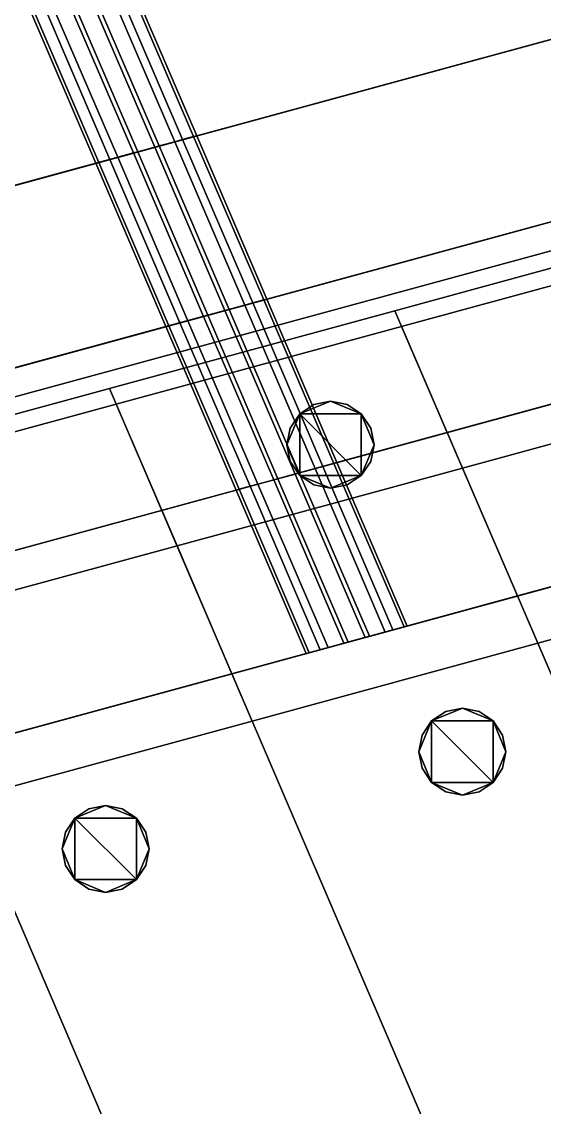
# Model space of a CAD drawing. Extents: x 2629709 to 3675628, y 1179 to 102095.
# Drawn here: x 2658541 to 2661589, y 75046 to 81384 of the extents above; entities that cross this region are included whole.
import ezdxf

# ---------------------------------------------------------------- set-up
doc = ezdxf.new("R2010")
doc.units = 0
doc.header["$LTSCALE"] = 550
doc.header["$MEASUREMENT"] = 0
for name, color, linetype in [('3DF-기초', 4, 'Continuous'), ('3DF-말뚝', 6, 'Continuous'), ('3DF-방호벽', 9, 'Continuous'), ('3DF-벽체', 5, 'Continuous'), ('3DF-슬래브', 8, 'Continuous'), ('3DF-포장', 250, 'Continuous')]:
    doc.layers.add(name, color=color, linetype=linetype)

msp = doc.modelspace()

# ---------------------------------------------------------------- linework, layer by layer
at = {"layer": '3DF-기초'}
for points in [[(2651125.1, 71624.7, 102250), (2649027.4, 76613, 102250), (2669000.1, 82057.3, 102250), (2671166.1, 77095.6, 102250)], [(2649027.4, 76613, 102250), (2649027.4, 76613, 102350), (2669000.1, 82057.3, 102350), (2669000.1, 82057.3, 102250)], [(2649027.4, 76613, 102350), (2651125.1, 71624.7, 102350), (2671166.1, 77095.6, 102350), (2669000.1, 82057.3, 102350)], [(2662776.3, 74907.9, 102350), (2660717.6, 79697, 102350), (2662382.1, 80150.7, 102350), (2664446.2, 75363.8, 102350)], [(2660717.6, 79697, 102350), (2660717.6, 79697, 103350), (2662382.1, 80150.7, 103350), (2662382.1, 80150.7, 102350)], [(2660717.6, 79697, 103350), (2662776.3, 74907.9, 103350), (2664446.2, 75363.8, 103350), (2662382.1, 80150.7, 103350)], [(2661106.3, 74452, 102350), (2659053.1, 79243.2, 102350), (2660717.6, 79697, 102350), (2662776.3, 74907.9, 102350)], [(2659053.1, 79243.2, 102350), (2659053.1, 79243.2, 103350), (2660717.6, 79697, 103350), (2660717.6, 79697, 102350)], [(2659053.1, 79243.2, 103350), (2661106.3, 74452, 103350), (2662776.3, 74907.9, 103350), (2660717.6, 79697, 103350)], [(2659436.3, 73996.2, 102350), (2657388.6, 78789.5, 102350), (2659053.1, 79243.2, 102350), (2661106.3, 74452, 102350)], [(2657388.6, 78789.5, 102350), (2657388.6, 78789.5, 103350), (2659053.1, 79243.2, 103350), (2659053.1, 79243.2, 102350)], [(2657388.6, 78789.5, 103350), (2659436.3, 73996.2, 103350), (2661106.3, 74452, 103350), (2659053.1, 79243.2, 103350)], [(2657766.3, 73540.3, 102350), (2655724.1, 78335.8, 102350), (2657388.6, 78789.5, 102350), (2659436.3, 73996.2, 102350)], [(2655724.1, 78335.8, 103350), (2657766.3, 73540.3, 103350), (2659436.3, 73996.2, 103350), (2657388.6, 78789.5, 103350)], [(2651125.1, 71624.7, 102350), (2651125.1, 71624.7, 102250), (2671166.1, 77095.6, 102250), (2671166.1, 77095.6, 102350)]]:
    msp.add_3dface(points, dxfattribs=at)
at = {"layer": '3DF-말뚝'}
for points in [[(2660342.1, 79168.4, 95650), (2660244.9, 79149, 95650), (2660162.5, 79094, 95650)], [(2660521.7, 79094, 95650), (2660342.1, 79168.4, 95650), (2660162.5, 79094, 95650)], [(2660342.1, 79168.4, 102350), (2660244.9, 79149, 102350), (2660162.5, 79094, 102350)], [(2660521.7, 79094, 102350), (2660342.1, 79168.4, 102350), (2660162.5, 79094, 102350)], [(2660342.1, 79168.4, 95650), (2660244.9, 79149, 95650), (2660244.9, 79149, 102350), (2660342.1, 79168.4, 102350)], [(2660439.3, 79149, 95650), (2660342.1, 79168.4, 95650), (2660342.1, 79168.4, 102350), (2660439.3, 79149, 102350)], [(2660521.7, 79094, 95650), (2660439.3, 79149, 95650), (2660342.1, 79168.4, 95650)], [(2660521.7, 79094, 102350), (2660439.3, 79149, 102350), (2660342.1, 79168.4, 102350)], [(2660244.9, 79149, 95650), (2660162.5, 79094, 95650), (2660162.5, 79094, 102350), (2660244.9, 79149, 102350)], [(2660521.7, 79094, 95650), (2660439.3, 79149, 95650), (2660439.3, 79149, 102350), (2660521.7, 79094, 102350)], [(2660162.5, 79094, 95650), (2660107.5, 79011.6, 95650), (2660088.1, 78914.4, 95650)], [(2660162.5, 79094, 95650), (2660088.1, 78914.4, 95650), (2660162.5, 78734.8, 95650)], [(2660162.5, 79094, 102350), (2660107.5, 79011.6, 102350), (2660088.1, 78914.4, 102350)], [(2660162.5, 79094, 102350), (2660088.1, 78914.4, 102350), (2660162.5, 78734.8, 102350)], [(2660162.5, 79094, 95650), (2660107.5, 79011.6, 95650), (2660107.5, 79011.6, 102350), (2660162.5, 79094, 102350)], [(2660521.7, 78734.8, 95650), (2660521.7, 79094, 95650), (2660162.5, 79094, 95650)], [(2660162.5, 79094, 95650), (2660162.5, 78734.8, 95650), (2660521.7, 78734.8, 95650)], [(2660521.7, 78734.8, 102350), (2660521.7, 79094, 102350), (2660162.5, 79094, 102350)], [(2660162.5, 79094, 102350), (2660162.5, 78734.8, 102350), (2660521.7, 78734.8, 102350)], [(2660576.8, 79011.6, 95650), (2660521.7, 79094, 95650), (2660521.7, 79094, 102350), (2660576.8, 79011.6, 102350)], [(2660596.1, 78914.4, 95650), (2660576.8, 79011.6, 95650), (2660521.7, 79094, 95650)], [(2660521.7, 78734.8, 95650), (2660596.1, 78914.4, 95650), (2660521.7, 79094, 95650)], [(2660596.1, 78914.4, 102350), (2660576.8, 79011.6, 102350), (2660521.7, 79094, 102350)], [(2660521.7, 78734.8, 102350), (2660596.1, 78914.4, 102350), (2660521.7, 79094, 102350)], [(2660107.5, 79011.6, 95650), (2660088.1, 78914.4, 95650), (2660088.1, 78914.4, 102350), (2660107.5, 79011.6, 102350)], [(2660596.1, 78914.4, 95650), (2660576.8, 79011.6, 95650), (2660576.8, 79011.6, 102350), (2660596.1, 78914.4, 102350)], [(2660088.1, 78914.4, 95650), (2660107.5, 78817.2, 95650), (2660107.5, 78817.2, 102350), (2660088.1, 78914.4, 102350)], [(2660088.1, 78914.4, 95650), (2660107.5, 78817.2, 95650), (2660162.5, 78734.8, 95650)], [(2660088.1, 78914.4, 102350), (2660107.5, 78817.2, 102350), (2660162.5, 78734.8, 102350)], [(2660521.7, 78734.8, 95650), (2660576.8, 78817.2, 95650), (2660596.1, 78914.4, 95650)], [(2660521.7, 78734.8, 102350), (2660576.8, 78817.2, 102350), (2660596.1, 78914.4, 102350)], [(2660576.8, 78817.2, 95650), (2660596.1, 78914.4, 95650), (2660596.1, 78914.4, 102350), (2660576.8, 78817.2, 102350)], [(2660107.5, 78817.2, 95650), (2660162.5, 78734.8, 95650), (2660162.5, 78734.8, 102350), (2660107.5, 78817.2, 102350)], [(2660521.7, 78734.8, 95650), (2660576.8, 78817.2, 95650), (2660576.8, 78817.2, 102350), (2660521.7, 78734.8, 102350)], [(2660162.5, 78734.8, 95650), (2660244.9, 78679.7, 95650), (2660244.9, 78679.7, 102350), (2660162.5, 78734.8, 102350)], [(2660162.5, 78734.8, 95650), (2660244.9, 78679.7, 95650), (2660342.1, 78660.4, 95650)], [(2660162.5, 78734.8, 95650), (2660342.1, 78660.4, 95650), (2660521.7, 78734.8, 95650)], [(2660162.5, 78734.8, 102350), (2660244.9, 78679.7, 102350), (2660342.1, 78660.4, 102350)], [(2660162.5, 78734.8, 102350), (2660342.1, 78660.4, 102350), (2660521.7, 78734.8, 102350)], [(2660342.1, 78660.4, 95650), (2660439.3, 78679.7, 95650), (2660521.7, 78734.8, 95650)], [(2660342.1, 78660.4, 102350), (2660439.3, 78679.7, 102350), (2660521.7, 78734.8, 102350)], [(2660439.3, 78679.7, 95650), (2660521.7, 78734.8, 95650), (2660521.7, 78734.8, 102350), (2660439.3, 78679.7, 102350)], [(2660244.9, 78679.7, 95650), (2660342.1, 78660.4, 95650), (2660342.1, 78660.4, 102350), (2660244.9, 78679.7, 102350)], [(2660342.1, 78660.4, 95650), (2660439.3, 78679.7, 95650), (2660439.3, 78679.7, 102350), (2660342.1, 78660.4, 102350)], [(2661111.4, 77376.5, 95650), (2661014.2, 77357.2, 95650), (2660931.8, 77302.1, 95650)], [(2661291, 77302.1, 95650), (2661111.4, 77376.5, 95650), (2660931.8, 77302.1, 95650)], [(2661111.4, 77376.5, 102350), (2661014.2, 77357.2, 102350), (2660931.8, 77302.1, 102350)], [(2661291, 77302.1, 102350), (2661111.4, 77376.5, 102350), (2660931.8, 77302.1, 102350)], [(2661014.2, 77357.2, 95650), (2660931.8, 77302.1, 95650), (2660931.8, 77302.1, 102350), (2661014.2, 77357.2, 102350)], [(2661111.4, 77376.5, 95650), (2661014.2, 77357.2, 95650), (2661014.2, 77357.2, 102350), (2661111.4, 77376.5, 102350)], [(2661208.6, 77357.2, 95650), (2661111.4, 77376.5, 95650), (2661111.4, 77376.5, 102350), (2661208.6, 77357.2, 102350)], [(2661291, 77302.1, 95650), (2661208.6, 77357.2, 95650), (2661111.4, 77376.5, 95650)], [(2661291, 77302.1, 102350), (2661208.6, 77357.2, 102350), (2661111.4, 77376.5, 102350)], [(2661291, 77302.1, 95650), (2661208.6, 77357.2, 95650), (2661208.6, 77357.2, 102350), (2661291, 77302.1, 102350)], [(2660931.8, 77302.1, 95650), (2660876.8, 77219.7, 95650), (2660857.4, 77122.5, 95650)], [(2660931.8, 77302.1, 95650), (2660857.4, 77122.5, 95650), (2660931.8, 76942.9, 95650)], [(2660931.8, 77302.1, 102350), (2660876.8, 77219.7, 102350), (2660857.4, 77122.5, 102350)], [(2660931.8, 77302.1, 102350), (2660857.4, 77122.5, 102350), (2660931.8, 76942.9, 102350)], [(2660931.8, 77302.1, 95650), (2660876.8, 77219.7, 95650), (2660876.8, 77219.7, 102350), (2660931.8, 77302.1, 102350)], [(2661291, 76942.9, 95650), (2661291, 77302.1, 95650), (2660931.8, 77302.1, 95650)], [(2660931.8, 77302.1, 95650), (2660931.8, 76942.9, 95650), (2661291, 76942.9, 95650)], [(2661291, 76942.9, 102350), (2661291, 77302.1, 102350), (2660931.8, 77302.1, 102350)], [(2660931.8, 77302.1, 102350), (2660931.8, 76942.9, 102350), (2661291, 76942.9, 102350)], [(2661346.1, 77219.7, 95650), (2661291, 77302.1, 95650), (2661291, 77302.1, 102350), (2661346.1, 77219.7, 102350)], [(2661365.4, 77122.5, 95650), (2661346.1, 77219.7, 95650), (2661291, 77302.1, 95650)], [(2661291, 76942.9, 95650), (2661365.4, 77122.5, 95650), (2661291, 77302.1, 95650)], [(2661365.4, 77122.5, 102350), (2661346.1, 77219.7, 102350), (2661291, 77302.1, 102350)], [(2661291, 76942.9, 102350), (2661365.4, 77122.5, 102350), (2661291, 77302.1, 102350)], [(2660876.8, 77219.7, 95650), (2660857.4, 77122.5, 95650), (2660857.4, 77122.5, 102350), (2660876.8, 77219.7, 102350)], [(2661365.4, 77122.5, 95650), (2661346.1, 77219.7, 95650), (2661346.1, 77219.7, 102350), (2661365.4, 77122.5, 102350)], [(2660857.4, 77122.5, 95650), (2660876.8, 77025.3, 95650), (2660876.8, 77025.3, 102350), (2660857.4, 77122.5, 102350)], [(2660857.4, 77122.5, 95650), (2660876.8, 77025.3, 95650), (2660931.8, 76942.9, 95650)], [(2660857.4, 77122.5, 102350), (2660876.8, 77025.3, 102350), (2660931.8, 76942.9, 102350)], [(2661291, 76942.9, 95650), (2661346.1, 77025.3, 95650), (2661365.4, 77122.5, 95650)], [(2661291, 76942.9, 102350), (2661346.1, 77025.3, 102350), (2661365.4, 77122.5, 102350)], [(2661346.1, 77025.3, 95650), (2661365.4, 77122.5, 95650), (2661365.4, 77122.5, 102350), (2661346.1, 77025.3, 102350)], [(2660876.8, 77025.3, 95650), (2660931.8, 76942.9, 95650), (2660931.8, 76942.9, 102350), (2660876.8, 77025.3, 102350)], [(2661291, 76942.9, 95650), (2661346.1, 77025.3, 95650), (2661346.1, 77025.3, 102350), (2661291, 76942.9, 102350)], [(2660931.8, 76942.9, 95650), (2661014.2, 76887.9, 95650), (2661014.2, 76887.9, 102350), (2660931.8, 76942.9, 102350)], [(2660931.8, 76942.9, 95650), (2661014.2, 76887.9, 95650), (2661111.4, 76868.5, 95650)], [(2660931.8, 76942.9, 95650), (2661111.4, 76868.5, 95650), (2661291, 76942.9, 95650)], [(2660931.8, 76942.9, 102350), (2661014.2, 76887.9, 102350), (2661111.4, 76868.5, 102350)], [(2660931.8, 76942.9, 102350), (2661111.4, 76868.5, 102350), (2661291, 76942.9, 102350)], [(2661111.4, 76868.5, 95650), (2661208.6, 76887.9, 95650), (2661291, 76942.9, 95650)], [(2661111.4, 76868.5, 102350), (2661208.6, 76887.9, 102350), (2661291, 76942.9, 102350)], [(2661208.6, 76887.9, 95650), (2661291, 76942.9, 95650), (2661291, 76942.9, 102350), (2661208.6, 76887.9, 102350)], [(2661014.2, 76887.9, 95650), (2661111.4, 76868.5, 95650), (2661111.4, 76868.5, 102350), (2661014.2, 76887.9, 102350)], [(2661111.4, 76868.5, 95650), (2661208.6, 76887.9, 95650), (2661208.6, 76887.9, 102350), (2661111.4, 76868.5, 102350)], [(2659030.3, 76809, 95650), (2658933.1, 76789.6, 95650), (2658850.7, 76734.6, 95650)], [(2659209.9, 76734.6, 95650), (2659030.3, 76809, 95650), (2658850.7, 76734.6, 95650)], [(2659030.3, 76809, 102350), (2658933.1, 76789.6, 102350), (2658850.7, 76734.6, 102350)], [(2659209.9, 76734.6, 102350), (2659030.3, 76809, 102350), (2658850.7, 76734.6, 102350)], [(2658933.1, 76789.6, 95650), (2658850.7, 76734.6, 95650), (2658850.7, 76734.6, 102350), (2658933.1, 76789.6, 102350)], [(2659030.3, 76809, 95650), (2658933.1, 76789.6, 95650), (2658933.1, 76789.6, 102350), (2659030.3, 76809, 102350)], [(2659127.5, 76789.6, 95650), (2659030.3, 76809, 95650), (2659030.3, 76809, 102350), (2659127.5, 76789.6, 102350)], [(2659209.9, 76734.6, 95650), (2659127.5, 76789.6, 95650), (2659030.3, 76809, 95650)], [(2659209.9, 76734.6, 102350), (2659127.5, 76789.6, 102350), (2659030.3, 76809, 102350)], [(2659209.9, 76734.6, 95650), (2659127.5, 76789.6, 95650), (2659127.5, 76789.6, 102350), (2659209.9, 76734.6, 102350)], [(2658850.7, 76734.6, 95650), (2658795.7, 76652.2, 95650), (2658776.3, 76555, 95650)], [(2658850.7, 76734.6, 95650), (2658776.3, 76555, 95650), (2658850.7, 76375.4, 95650)], [(2658850.7, 76734.6, 102350), (2658795.7, 76652.2, 102350), (2658776.3, 76555, 102350)], [(2658850.7, 76734.6, 102350), (2658776.3, 76555, 102350), (2658850.7, 76375.4, 102350)], [(2658850.7, 76734.6, 95650), (2658795.7, 76652.2, 95650), (2658795.7, 76652.2, 102350), (2658850.7, 76734.6, 102350)], [(2659209.9, 76375.4, 95650), (2659209.9, 76734.6, 95650), (2658850.7, 76734.6, 95650)], [(2658850.7, 76734.6, 95650), (2658850.7, 76375.4, 95650), (2659209.9, 76375.4, 95650)], [(2659209.9, 76375.4, 102350), (2659209.9, 76734.6, 102350), (2658850.7, 76734.6, 102350)], [(2658850.7, 76734.6, 102350), (2658850.7, 76375.4, 102350), (2659209.9, 76375.4, 102350)], [(2659265, 76652.2, 95650), (2659209.9, 76734.6, 95650), (2659209.9, 76734.6, 102350), (2659265, 76652.2, 102350)], [(2659284.3, 76555, 95650), (2659265, 76652.2, 95650), (2659209.9, 76734.6, 95650)], [(2659209.9, 76375.4, 95650), (2659284.3, 76555, 95650), (2659209.9, 76734.6, 95650)], [(2659284.3, 76555, 102350), (2659265, 76652.2, 102350), (2659209.9, 76734.6, 102350)], [(2659209.9, 76375.4, 102350), (2659284.3, 76555, 102350), (2659209.9, 76734.6, 102350)], [(2658795.7, 76652.2, 95650), (2658776.3, 76555, 95650), (2658776.3, 76555, 102350), (2658795.7, 76652.2, 102350)], [(2659284.3, 76555, 95650), (2659265, 76652.2, 95650), (2659265, 76652.2, 102350), (2659284.3, 76555, 102350)], [(2658776.3, 76555, 95650), (2658795.7, 76457.8, 95650), (2658795.7, 76457.8, 102350), (2658776.3, 76555, 102350)], [(2658776.3, 76555, 95650), (2658795.7, 76457.8, 95650), (2658850.7, 76375.4, 95650)], [(2658776.3, 76555, 102350), (2658795.7, 76457.8, 102350), (2658850.7, 76375.4, 102350)], [(2659209.9, 76375.4, 95650), (2659265, 76457.8, 95650), (2659284.3, 76555, 95650)], [(2659209.9, 76375.4, 102350), (2659265, 76457.8, 102350), (2659284.3, 76555, 102350)], [(2659265, 76457.8, 95650), (2659284.3, 76555, 95650), (2659284.3, 76555, 102350), (2659265, 76457.8, 102350)], [(2658795.7, 76457.8, 95650), (2658850.7, 76375.4, 95650), (2658850.7, 76375.4, 102350), (2658795.7, 76457.8, 102350)], [(2659209.9, 76375.4, 95650), (2659265, 76457.8, 95650), (2659265, 76457.8, 102350), (2659209.9, 76375.4, 102350)], [(2658850.7, 76375.4, 95650), (2658933.1, 76320.3, 95650), (2658933.1, 76320.3, 102350), (2658850.7, 76375.4, 102350)], [(2658850.7, 76375.4, 95650), (2658933.1, 76320.3, 95650), (2659030.3, 76301, 95650)], [(2658850.7, 76375.4, 95650), (2659030.3, 76301, 95650), (2659209.9, 76375.4, 95650)], [(2658850.7, 76375.4, 102350), (2658933.1, 76320.3, 102350), (2659030.3, 76301, 102350)], [(2658850.7, 76375.4, 102350), (2659030.3, 76301, 102350), (2659209.9, 76375.4, 102350)], [(2659030.3, 76301, 95650), (2659127.5, 76320.3, 95650), (2659209.9, 76375.4, 95650)], [(2659030.3, 76301, 102350), (2659127.5, 76320.3, 102350), (2659209.9, 76375.4, 102350)], [(2659127.5, 76320.3, 95650), (2659209.9, 76375.4, 95650), (2659209.9, 76375.4, 102350), (2659127.5, 76320.3, 102350)], [(2658933.1, 76320.3, 95650), (2659030.3, 76301, 95650), (2659030.3, 76301, 102350), (2658933.1, 76320.3, 102350)], [(2659030.3, 76301, 95650), (2659127.5, 76320.3, 95650), (2659127.5, 76320.3, 102350), (2659030.3, 76301, 102350)]]:
    msp.add_3dface(points, dxfattribs=at)
at = {"layer": '3DF-방호벽'}
for points in [[(2659561.5, 80718.6, 111952.9), (2658973, 80558.1, 111982.5), (2658563.8, 81512.4, 111943.1), (2659152.4, 81672.8, 111913.4)], [(2659342, 80658.7, 113290.3), (2659433.6, 80683.7, 112357.7), (2659024.5, 81638, 112318.2), (2658932.9, 81613, 113250.8)], [(2659433.6, 80683.7, 112357.7), (2659479.5, 80696.2, 112231), (2659070.3, 81650.5, 112191.4), (2659024.5, 81638, 112318.2)], [(2659479.5, 80696.2, 112231), (2659543.6, 80713.7, 112134.8), (2659134.5, 81668, 112095.2), (2659070.3, 81650.5, 112191.4)], [(2659543.6, 80713.7, 112134.8), (2659561.5, 80718.6, 112075.9), (2659152.4, 81672.8, 112036.4), (2659134.5, 81668, 112095.2)], [(2659561.5, 80718.6, 112075.9), (2659561.5, 80718.6, 111952.9), (2659152.4, 81672.8, 111913.4), (2659152.4, 81672.8, 112036.4)], [(2659100.8, 80593, 112374.5), (2659192.4, 80617.9, 113297.8), (2658783.3, 81572.2, 113258.4), (2658691.7, 81547.2, 112335.1)], [(2659192.4, 80617.9, 113297.8), (2659217.5, 80624.8, 113320), (2658808.4, 81579.1, 113280.6), (2658783.3, 81572.2, 113258.4)], [(2659217.5, 80624.8, 113320), (2659316.9, 80651.9, 113315), (2658907.8, 81606.2, 113275.6), (2658808.4, 81579.1, 113280.6)], [(2659316.9, 80651.9, 113315), (2659342, 80658.7, 113290.3), (2658932.9, 81613, 113250.8), (2658907.8, 81606.2, 113275.6)], [(2658973, 80558.1, 112105.5), (2658990.8, 80563, 112162.6), (2658581.7, 81517.2, 112123.2), (2658563.8, 81512.4, 112066.1)], [(2658973, 80558.1, 111982.5), (2658973, 80558.1, 112105.5), (2658563.8, 81512.4, 112066.1), (2658563.8, 81512.4, 111943.1)], [(2658990.8, 80563, 112162.6), (2659055, 80580.5, 112252.3), (2658645.8, 81534.7, 112212.9), (2658581.7, 81517.2, 112123.2)], [(2659055, 80580.5, 112252.3), (2659100.8, 80593, 112374.5), (2658691.7, 81547.2, 112335.1), (2658645.8, 81534.7, 112212.9)], [(2659970.6, 79764.3, 111992.4), (2659382.1, 79603.8, 112021.9), (2658973, 80558.1, 111982.5), (2659561.5, 80718.6, 111952.9)], [(2659751.1, 79704.4, 113329.8), (2659842.7, 79729.4, 112397.2), (2659433.6, 80683.7, 112357.7), (2659342, 80658.7, 113290.3)], [(2659842.7, 79729.4, 112397.2), (2659888.6, 79741.9, 112270.5), (2659479.5, 80696.2, 112231), (2659433.6, 80683.7, 112357.7)], [(2659888.6, 79741.9, 112270.5), (2659952.7, 79759.4, 112174.3), (2659543.6, 80713.7, 112134.8), (2659479.5, 80696.2, 112231)], [(2659952.7, 79759.4, 112174.3), (2659970.6, 79764.3, 112115.4), (2659561.5, 80718.6, 112075.9), (2659543.6, 80713.7, 112134.8)], [(2659970.6, 79764.3, 112115.4), (2659970.6, 79764.3, 111992.4), (2659561.5, 80718.6, 111952.9), (2659561.5, 80718.6, 112075.9)], [(2659509.9, 79638.7, 112413.9), (2659601.6, 79663.7, 113337.3), (2659192.4, 80617.9, 113297.8), (2659100.8, 80593, 112374.5)], [(2659601.6, 79663.7, 113337.3), (2659626.6, 79670.5, 113359.5), (2659217.5, 80624.8, 113320), (2659192.4, 80617.9, 113297.8)], [(2659626.6, 79670.5, 113359.5), (2659726, 79697.6, 113354.5), (2659316.9, 80651.9, 113315), (2659217.5, 80624.8, 113320)], [(2659726, 79697.6, 113354.5), (2659751.1, 79704.4, 113329.8), (2659342, 80658.7, 113290.3), (2659316.9, 80651.9, 113315)], [(2659382.1, 79603.8, 112144.9), (2659399.9, 79608.7, 112202), (2658990.8, 80563, 112162.6), (2658973, 80558.1, 112105.5)], [(2659382.1, 79603.8, 112021.9), (2659382.1, 79603.8, 112144.9), (2658973, 80558.1, 112105.5), (2658973, 80558.1, 111982.5)], [(2659399.9, 79608.7, 112202), (2659464.1, 79626.2, 112291.7), (2659055, 80580.5, 112252.3), (2658990.8, 80563, 112162.6)], [(2659464.1, 79626.2, 112291.7), (2659509.9, 79638.7, 112413.9), (2659100.8, 80593, 112374.5), (2659055, 80580.5, 112252.3)], [(2660379.7, 78810, 112032), (2659791.2, 78649.5, 112061.3), (2659382.1, 79603.8, 112021.9), (2659970.6, 79764.3, 111992.4)], [(2660160.2, 78750.2, 113369.2), (2660251.9, 78775.2, 112436.7), (2659842.7, 79729.4, 112397.2), (2659751.1, 79704.4, 113329.8)], [(2660251.9, 78775.2, 112436.7), (2660297.7, 78787.6, 112310), (2659888.6, 79741.9, 112270.5), (2659842.7, 79729.4, 112397.2)], [(2660297.7, 78787.6, 112310), (2660361.8, 78805.1, 112213.8), (2659952.7, 79759.4, 112174.3), (2659888.6, 79741.9, 112270.5)], [(2660361.8, 78805.1, 112213.8), (2660379.7, 78810, 112155), (2659970.6, 79764.3, 112115.4), (2659952.7, 79759.4, 112174.3)], [(2660379.7, 78810, 112155), (2660379.7, 78810, 112032), (2659970.6, 79764.3, 111992.4), (2659970.6, 79764.3, 112115.4)], [(2660010.7, 78709.4, 113376.7), (2660035.7, 78716.2, 113398.9), (2659626.6, 79670.5, 113359.5), (2659601.6, 79663.7, 113337.3)], [(2660035.7, 78716.2, 113398.9), (2660135.1, 78743.3, 113394), (2659726, 79697.6, 113354.5), (2659626.6, 79670.5, 113359.5)], [(2660135.1, 78743.3, 113394), (2660160.2, 78750.2, 113369.2), (2659751.1, 79704.4, 113329.8), (2659726, 79697.6, 113354.5)], [(2659791.2, 78649.5, 112184.3), (2659809, 78654.4, 112241.4), (2659399.9, 79608.7, 112202), (2659382.1, 79603.8, 112144.9)], [(2659791.2, 78649.5, 112061.3), (2659791.2, 78649.5, 112184.3), (2659382.1, 79603.8, 112144.9), (2659382.1, 79603.8, 112021.9)], [(2659809, 78654.4, 112241.4), (2659873.2, 78671.9, 112331.2), (2659464.1, 79626.2, 112291.7), (2659399.9, 79608.7, 112202)], [(2659873.2, 78671.9, 112331.2), (2659919, 78684.4, 112453.3), (2659509.9, 79638.7, 112413.9), (2659464.1, 79626.2, 112291.7)], [(2659919, 78684.4, 112453.3), (2660010.7, 78709.4, 113376.7), (2659601.6, 79663.7, 113337.3), (2659509.9, 79638.7, 112413.9)], [(2660788.8, 77855.7, 112071.5), (2660200.3, 77695.3, 112100.7), (2659791.2, 78649.5, 112061.3), (2660379.7, 78810, 112032)], [(2660661, 77820.9, 112476.2), (2660706.8, 77833.4, 112349.5), (2660297.7, 78787.6, 112310), (2660251.9, 78775.2, 112436.7)], [(2660706.8, 77833.4, 112349.5), (2660771, 77850.9, 112253.4), (2660361.8, 78805.1, 112213.8), (2660297.7, 78787.6, 112310)], [(2660771, 77850.9, 112253.4), (2660788.8, 77855.7, 112194.5), (2660379.7, 78810, 112155), (2660361.8, 78805.1, 112213.8)], [(2660788.8, 77855.7, 112194.5), (2660788.8, 77855.7, 112071.5), (2660379.7, 78810, 112032), (2660379.7, 78810, 112155)], [(2660419.8, 77755.1, 113416.2), (2660444.9, 77762, 113438.4), (2660035.7, 78716.2, 113398.9), (2660010.7, 78709.4, 113376.7)], [(2660444.9, 77762, 113438.4), (2660544.2, 77789, 113433.5), (2660135.1, 78743.3, 113394), (2660035.7, 78716.2, 113398.9)], [(2660544.2, 77789, 113433.5), (2660569.3, 77795.9, 113408.7), (2660160.2, 78750.2, 113369.2), (2660135.1, 78743.3, 113394)], [(2660569.3, 77795.9, 113408.7), (2660661, 77820.9, 112476.2), (2660251.9, 78775.2, 112436.7), (2660160.2, 78750.2, 113369.2)], [(2660200.3, 77695.3, 112223.7), (2660218.1, 77700.1, 112280.8), (2659809, 78654.4, 112241.4), (2659791.2, 78649.5, 112184.3)], [(2660218.1, 77700.1, 112280.8), (2660282.3, 77717.6, 112370.6), (2659873.2, 78671.9, 112331.2), (2659809, 78654.4, 112241.4)], [(2660282.3, 77717.6, 112370.6), (2660328.1, 77730.1, 112492.8), (2659919, 78684.4, 112453.3), (2659873.2, 78671.9, 112331.2)], [(2660328.1, 77730.1, 112492.8), (2660419.8, 77755.1, 113416.2), (2660010.7, 78709.4, 113376.7), (2659919, 78684.4, 112453.3)], [(2660200.3, 77695.3, 112100.7), (2660200.3, 77695.3, 112223.7), (2659791.2, 78649.5, 112184.3), (2659791.2, 78649.5, 112061.3)], [(2660788.8, 77855.7, 112194.5), (2660788.8, 77855.7, 112071.5), (2660200.3, 77695.3, 112100.7)], [(2660788.8, 77855.7, 112194.5), (2660200.3, 77695.3, 112100.7), (2660218.1, 77700.1, 112280.8)], [(2660706.8, 77833.4, 112349.5), (2660788.8, 77855.7, 112194.5), (2660218.1, 77700.1, 112280.8)], [(2660661, 77820.9, 112476.2), (2660706.8, 77833.4, 112349.5), (2660218.1, 77700.1, 112280.8)], [(2660706.8, 77833.4, 112349.5), (2660771, 77850.9, 112253.4), (2660788.8, 77855.7, 112194.5)], [(2660661, 77820.9, 112476.2), (2660218.1, 77700.1, 112280.8), (2660282.3, 77717.6, 112370.6)], [(2660282.3, 77717.6, 112370.6), (2660328.1, 77730.1, 112492.8), (2660661, 77820.9, 112476.2)], [(2660328.1, 77730.1, 112492.8), (2660569.3, 77795.9, 113408.7), (2660661, 77820.9, 112476.2)], [(2660328.1, 77730.1, 112492.8), (2660444.9, 77762, 113438.4), (2660569.3, 77795.9, 113408.7)], [(2660444.9, 77762, 113438.4), (2660544.2, 77789, 113433.5), (2660569.3, 77795.9, 113408.7)], [(2660200.3, 77695.3, 112100.7), (2660200.3, 77695.3, 112223.7), (2660218.1, 77700.1, 112280.8)], [(2660328.1, 77730.1, 112492.8), (2660419.8, 77755.1, 113416.2), (2660444.9, 77762, 113438.4)]]:
    msp.add_3dface(points, dxfattribs=at)
at = {"layer": '3DF-벽체'}
for points in [[(2661112.5, 78778.3, 111008.9), (2660757.1, 79605.1, 110974.6), (2662421.7, 80058.9, 110892.5), (2662778.1, 79232.4, 110927.1)], [(2660757.1, 79605.1, 110974.6), (2661112.5, 78778.3, 110708.9), (2662778.1, 79232.4, 110627.1), (2662421.7, 80058.9, 110892.5)], [(2659447, 78324.1, 111091.8), (2659092.5, 79151.3, 111057.7), (2660757.1, 79605.1, 110974.6), (2661112.5, 78778.3, 111008.9)], [(2659092.5, 79151.3, 111057.7), (2659447, 78324.1, 110791.8), (2661112.5, 78778.3, 110708.9), (2660757.1, 79605.1, 110974.6)], [(2661433.5, 78031.5, 103350), (2661112.5, 78778.3, 103350), (2662778.1, 79232.4, 103350), (2663100, 78485.9, 103350)], [(2661112.5, 78778.3, 103350), (2661112.5, 78778.3, 111008.9), (2662778.1, 79232.4, 110927.1), (2662778.1, 79232.4, 103350)], [(2661112.5, 78778.3, 111008.9), (2661433.5, 78031.5, 111040), (2663100, 78485.9, 110958.5), (2662778.1, 79232.4, 110927.1)], [(2661112.5, 78778.3, 110708.9), (2661112.5, 78778.3, 111008.9), (2662778.1, 79232.4, 110927.1), (2662778.1, 79232.4, 110627.1)], [(2657781.5, 77869.9, 111176), (2657427.9, 78697.5, 111142.2), (2659092.5, 79151.3, 111057.7), (2659447, 78324.1, 111091.8)], [(2657427.9, 78697.5, 111142.2), (2657781.5, 77869.9, 110876), (2659447, 78324.1, 110791.8), (2659092.5, 79151.3, 111057.7)], [(2659767.1, 77577.2, 103350), (2659447, 78324.1, 103350), (2661112.5, 78778.3, 103350), (2661433.5, 78031.5, 103350)], [(2659447, 78324.1, 103350), (2659447, 78324.1, 111091.8), (2661112.5, 78778.3, 111008.9), (2661112.5, 78778.3, 103350)], [(2659447, 78324.1, 111091.8), (2659767.1, 77577.2, 111122.5), (2661433.5, 78031.5, 111040), (2661112.5, 78778.3, 111008.9)], [(2659447, 78324.1, 110791.8), (2659447, 78324.1, 111091.8), (2661112.5, 78778.3, 111008.9), (2661112.5, 78778.3, 110708.9)], [(2661433.5, 78031.5, 111040), (2661433.5, 78031.5, 103350), (2663100, 78485.9, 103350), (2663100, 78485.9, 110958.5)], [(2661433.5, 78031.5, 111240), (2661552, 77755.9, 111240), (2663218.8, 78210.4, 111158.5), (2663100, 78485.9, 111158.5)], [(2661552, 77755.9, 110940), (2661433.5, 78031.5, 110640), (2663100, 78485.9, 110558.5), (2663218.8, 78210.4, 110858.5)], [(2661433.5, 78031.5, 110640), (2661433.5, 78031.5, 111240), (2663100, 78485.9, 111158.5), (2663100, 78485.9, 110558.5)], [(2658100.6, 77122.8, 103350), (2657781.5, 77869.9, 103350), (2659447, 78324.1, 103350), (2659767.1, 77577.2, 103350)], [(2657781.5, 77869.9, 103350), (2657781.5, 77869.9, 111176), (2659447, 78324.1, 111091.8), (2659447, 78324.1, 103350)], [(2657781.5, 77869.9, 111176), (2658100.6, 77122.8, 111206.5), (2659767.1, 77577.2, 111122.5), (2659447, 78324.1, 111091.8)], [(2657781.5, 77869.9, 110876), (2657781.5, 77869.9, 111176), (2659447, 78324.1, 111091.8), (2659447, 78324.1, 110791.8)], [(2661552, 77755.9, 111240), (2661552, 77755.9, 110940), (2663218.8, 78210.4, 110858.5), (2663218.8, 78210.4, 111158.5)], [(2659767.1, 77577.2, 111122.5), (2659767.1, 77577.2, 103350), (2661433.5, 78031.5, 103350), (2661433.5, 78031.5, 111040)], [(2659767.1, 77577.2, 111322.5), (2659885.2, 77301.4, 111322.5), (2661552, 77755.9, 111240), (2661433.5, 78031.5, 111240)], [(2659885.2, 77301.4, 111022.5), (2659767.1, 77577.2, 110722.5), (2661433.5, 78031.5, 110640), (2661552, 77755.9, 110940)], [(2659767.1, 77577.2, 110722.5), (2659767.1, 77577.2, 111322.5), (2661433.5, 78031.5, 111240), (2661433.5, 78031.5, 110640)], [(2659885.2, 77301.4, 111322.5), (2659885.2, 77301.4, 111022.5), (2661552, 77755.9, 110940), (2661552, 77755.9, 111240)], [(2658100.6, 77122.8, 111206.5), (2658100.6, 77122.8, 103350), (2659767.1, 77577.2, 103350), (2659767.1, 77577.2, 111122.5)], [(2658100.6, 77122.8, 111406.5), (2658218.5, 76846.9, 111406.5), (2659885.2, 77301.4, 111322.5), (2659767.1, 77577.2, 111322.5)], [(2658218.5, 76846.9, 111106.5), (2658100.6, 77122.8, 110806.5), (2659767.1, 77577.2, 110722.5), (2659885.2, 77301.4, 111022.5)], [(2658100.6, 77122.8, 110806.5), (2658100.6, 77122.8, 111406.5), (2659767.1, 77577.2, 111322.5), (2659767.1, 77577.2, 110722.5)], [(2658218.5, 76846.9, 111406.5), (2658218.5, 76846.9, 111106.5), (2659885.2, 77301.4, 111022.5), (2659885.2, 77301.4, 111322.5)]]:
    msp.add_3dface(points, dxfattribs=at)
at = {"layer": '3DF-슬래브'}
for points in [[(2647355.7, 80588.1, 111401.6), (2667271, 86018, 110384), (2666855.2, 86970.5, 110342.6), (2646953.6, 81544.3, 111364.1)], [(2667271, 86018, 111384), (2647355.7, 80588.1, 112401.6), (2646953.6, 81544.3, 112364.1), (2666855.2, 86970.5, 111342.6)], [(2647757.8, 79631.9, 111439), (2667686.8, 85065.6, 110425.4), (2667271, 86018, 110384), (2647355.7, 80588.1, 111401.6)], [(2667686.8, 85065.6, 111425.4), (2647757.8, 79631.9, 112439), (2647355.7, 80588.1, 112401.6), (2667271, 86018, 111384)], [(2648159.9, 78675.8, 111476.5), (2668102.6, 84113.1, 110466.8), (2667686.8, 85065.6, 110425.4), (2647757.8, 79631.9, 111439)], [(2668102.6, 84113.1, 111466.8), (2648159.9, 78675.8, 112476.5), (2647757.8, 79631.9, 112439), (2667686.8, 85065.6, 111425.4)], [(2648562, 77719.6, 111513.9), (2668518.4, 83160.6, 110508.2), (2668102.6, 84113.1, 110466.8), (2648159.9, 78675.8, 111476.5)], [(2668518.4, 83160.6, 111508.2), (2648562, 77719.6, 112513.9), (2648159.9, 78675.8, 112476.5), (2668102.6, 84113.1, 111466.8)], [(2648964.1, 76763.4, 111551.4), (2668934.2, 82208.2, 110549.6), (2668518.4, 83160.6, 110508.2), (2648562, 77719.6, 111513.9)], [(2668934.2, 82208.2, 111549.6), (2648964.1, 76763.4, 112551.4), (2648562, 77719.6, 112513.9), (2668518.4, 83160.6, 111508.2)], [(2649366.2, 75807.2, 111588.8), (2669350, 81255.7, 110591), (2668934.2, 82208.2, 110549.6), (2648964.1, 76763.4, 111551.4)], [(2669350, 81255.7, 111591), (2649366.2, 75807.2, 112588.8), (2648964.1, 76763.4, 112551.4), (2668934.2, 82208.2, 111549.6)], [(2649768.3, 74851, 111626.3), (2669765.8, 80303.3, 110632.4), (2669350, 81255.7, 110591), (2649366.2, 75807.2, 111588.8)], [(2669765.8, 80303.3, 111632.4), (2649768.3, 74851, 112626.3), (2649366.2, 75807.2, 112588.8), (2669350, 81255.7, 111591)], [(2649768.3, 74851, 111626.3), (2669765.8, 80303.3, 110632.4), (2669765.8, 80303.3, 111632.4), (2649768.3, 74851, 112626.3)]]:
    msp.add_3dface(points, dxfattribs=at)
at = {"layer": '3DF-포장'}
for points in [[(2659561.5, 80718.6, 111952.9), (2668084.3, 83042.3, 111529.8), (2667668.5, 83994.7, 111488.5), (2659152.4, 81672.8, 111913.4)], [(2668084.3, 83042.3, 111609.8), (2659561.5, 80718.6, 112032.9), (2659152.4, 81672.8, 111993.4), (2667668.5, 83994.7, 111568.5)], [(2659970.6, 79764.3, 111992.4), (2668500.1, 82089.8, 111571.1), (2668084.3, 83042.3, 111529.8), (2659561.5, 80718.6, 111952.9)], [(2668500.1, 82089.8, 111651.1), (2659970.6, 79764.3, 112072.4), (2659561.5, 80718.6, 112032.9), (2668084.3, 83042.3, 111609.8)], [(2648594.1, 78794.1, 112454.2), (2658563.8, 81512.4, 111943.1), (2658154.7, 82466.7, 111903.7), (2648192, 79750.3, 112416.7)], [(2658563.8, 81512.4, 112023.1), (2648594.1, 78794.1, 112534.2), (2648192, 79750.3, 112496.7), (2658154.7, 82466.7, 111983.7)], [(2660379.7, 78810, 112032), (2668915.9, 81137.4, 111612.4), (2668500.1, 82089.8, 111571.1), (2659970.6, 79764.3, 111992.4)], [(2668915.9, 81137.4, 111692.4), (2660379.7, 78810, 112112), (2659970.6, 79764.3, 112072.4), (2668500.1, 82089.8, 111651.1)], [(2659561.5, 80718.6, 112032.9), (2659561.5, 80718.6, 111952.9), (2659152.4, 81672.8, 111913.4), (2659152.4, 81672.8, 111993.4)], [(2648996.2, 77838, 112491.8), (2658973, 80558.1, 111982.5), (2658563.8, 81512.4, 111943.1), (2648594.1, 78794.1, 112454.2)], [(2658973, 80558.1, 112062.5), (2648996.2, 77838, 112571.8), (2648594.1, 78794.1, 112534.2), (2658563.8, 81512.4, 112023.1)], [(2658973, 80558.1, 111982.5), (2658973, 80558.1, 112062.5), (2658563.8, 81512.4, 112023.1), (2658563.8, 81512.4, 111943.1)], [(2660788.8, 77855.7, 112071.5), (2669331.7, 80184.9, 111653.7), (2668915.9, 81137.4, 111612.4), (2660379.7, 78810, 112032)], [(2669331.7, 80184.9, 111733.7), (2660788.8, 77855.7, 112151.5), (2660379.7, 78810, 112112), (2668915.9, 81137.4, 111692.4)], [(2659970.6, 79764.3, 112072.4), (2659970.6, 79764.3, 111992.4), (2659561.5, 80718.6, 111952.9), (2659561.5, 80718.6, 112032.9)], [(2649398.3, 76881.8, 112529.3), (2659382.1, 79603.8, 112021.9), (2658973, 80558.1, 111982.5), (2648996.2, 77838, 112491.8)], [(2659382.1, 79603.8, 112101.9), (2649398.3, 76881.8, 112609.3), (2648996.2, 77838, 112571.8), (2658973, 80558.1, 112062.5)], [(2659382.1, 79603.8, 112021.9), (2659382.1, 79603.8, 112101.9), (2658973, 80558.1, 112062.5), (2658973, 80558.1, 111982.5)], [(2660788.8, 77855.7, 112071.5), (2669331.7, 80184.9, 111653.7), (2669331.7, 80184.9, 111733.7), (2660788.8, 77855.7, 112151.5)], [(2660379.7, 78810, 112112), (2660379.7, 78810, 112032), (2659970.6, 79764.3, 111992.4), (2659970.6, 79764.3, 112072.4)], [(2649800.4, 75925.6, 112566.9), (2659791.2, 78649.5, 112061.3), (2659382.1, 79603.8, 112021.9), (2649398.3, 76881.8, 112529.3)], [(2659791.2, 78649.5, 112141.3), (2649800.4, 75925.6, 112646.9), (2649398.3, 76881.8, 112609.3), (2659382.1, 79603.8, 112101.9)], [(2659791.2, 78649.5, 112061.3), (2659791.2, 78649.5, 112141.3), (2659382.1, 79603.8, 112101.9), (2659382.1, 79603.8, 112021.9)], [(2660788.8, 77855.7, 112151.5), (2660788.8, 77855.7, 112071.5), (2660379.7, 78810, 112032), (2660379.7, 78810, 112112)], [(2650202.5, 74969.4, 112604.4), (2660200.3, 77695.3, 112100.7), (2659791.2, 78649.5, 112061.3), (2649800.4, 75925.6, 112566.9)], [(2660200.3, 77695.3, 112180.7), (2650202.5, 74969.4, 112684.4), (2649800.4, 75925.6, 112646.9), (2659791.2, 78649.5, 112141.3)], [(2660200.3, 77695.3, 112100.7), (2660200.3, 77695.3, 112180.7), (2659791.2, 78649.5, 112141.3), (2659791.2, 78649.5, 112061.3)], [(2650202.5, 74969.4, 112604.4), (2660200.3, 77695.3, 112100.7), (2660200.3, 77695.3, 112180.7), (2650202.5, 74969.4, 112684.4)]]:
    msp.add_3dface(points, dxfattribs=at)

doc.saveas('drawing.dxf')
